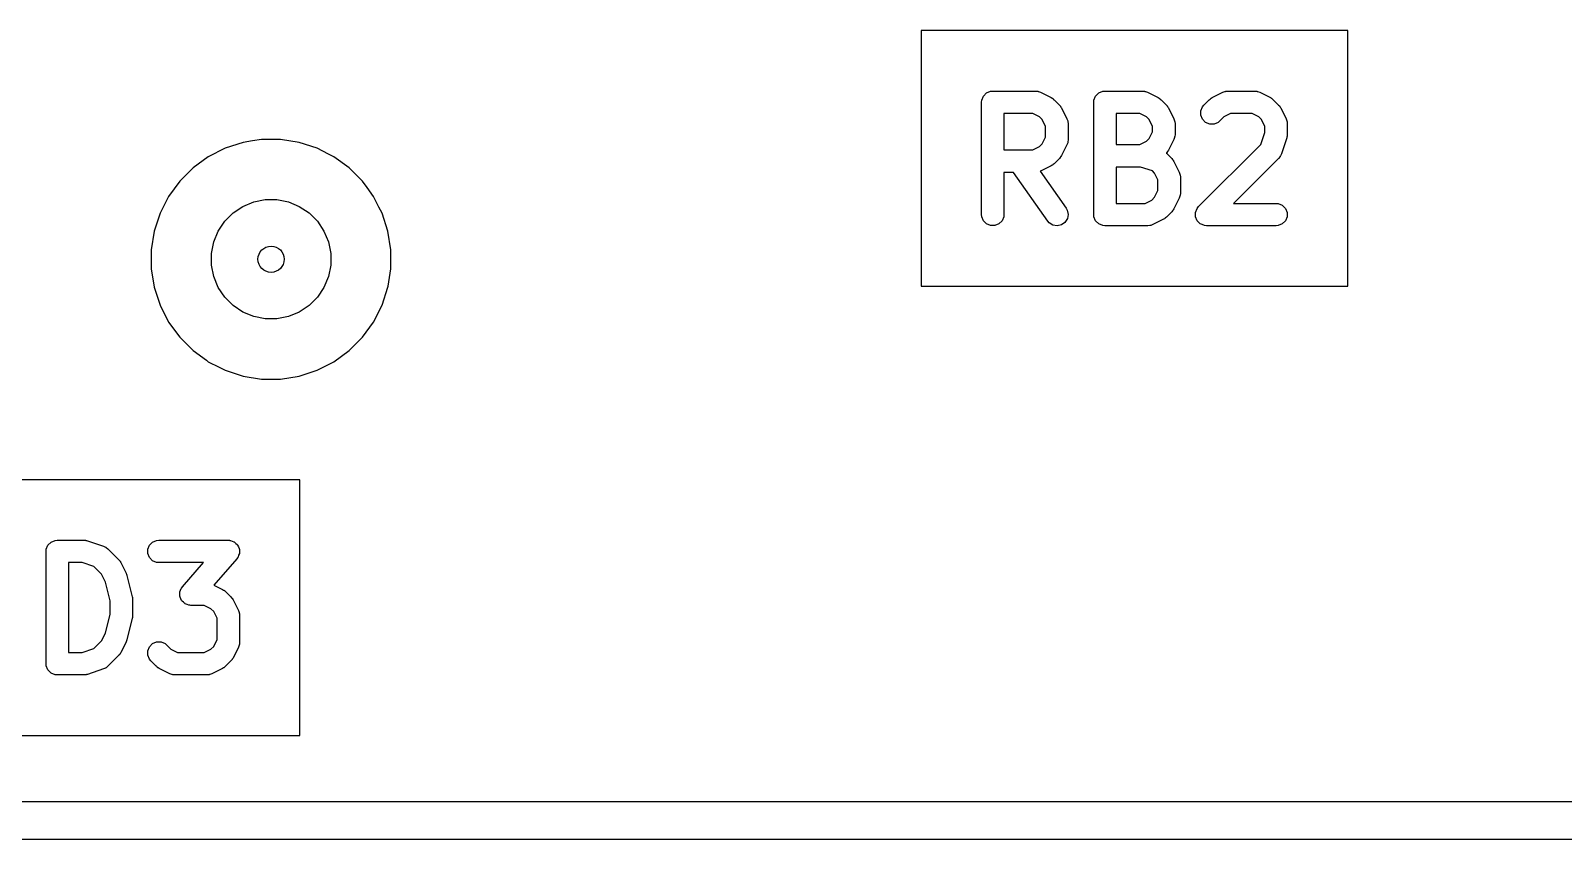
# Model space of a CAD drawing. Extents: x 20 to 124, y -124 to -20.
# Drawn here: x 88.29 to 108.77, y -124 to -113.2 of the extents above; entities that cross this region are included whole.
import ezdxf

# ---------------------------------------------------------------- set-up
doc = ezdxf.new("R2010")
doc.units = 0
doc.layers.add('BLACK', color=7, linetype='CONTINUOUS')
doc.layers.add('WHITE', color=7, linetype='CONTINUOUS')

msp = doc.modelspace()

# ---------------------------------------------------------------- linework, layer by layer
at = {"layer": 'BLACK', "linetype": 'CONTINUOUS'}
for p, q in [((105.885797, -113.196103), (100.187357, -113.196103)), ((100.187357, -113.196103), (100.187357, -116.611655)), ((105.885797, -116.611655), (105.885797, -113.196103)), ((100.995739, -114.124064), (101.018137, -114.069992)), ((101.018137, -114.069992), (101.059521, -114.028608)), ((101.059521, -114.028608), (101.113593, -114.00621)), ((101.113593, -114.00621), (101.142857, -114.003328)), ((101.142857, -114.003328), (101.714286, -114.003328)), ((101.714286, -114.003328), (101.74355, -114.00621)), ((101.74355, -114.00621), (101.74853, -114.008273)), ((101.74853, -114.008273), (101.753905, -114.008655)), ((101.753905, -114.008655), (101.781368, -114.019164)), ((101.781368, -114.019164), (101.924225, -114.090593)), ((102.495739, -114.124064), (102.518137, -114.069992)), ((102.518137, -114.069992), (102.559521, -114.028608)), ((102.559521, -114.028608), (102.613593, -114.00621)), ((102.613593, -114.00621), (102.642857, -114.003328)), ((102.642857, -114.003328), (103.142857, -114.003328)), ((103.142857, -114.003328), (103.172121, -114.00621)), ((103.172121, -114.00621), (103.177098, -114.008271)), ((103.177098, -114.008271), (103.182476, -114.008654)), ((103.182476, -114.008654), (103.209939, -114.019164)), ((103.209939, -114.019164), (103.352797, -114.090593)), ((104.075775, -114.090593), (104.218633, -114.019164)), ((104.218633, -114.019164), (104.246096, -114.008654)), ((104.246096, -114.008654), (104.251473, -114.008271)), ((104.251473, -114.008271), (104.256451, -114.00621)), ((104.256451, -114.00621), (104.285715, -114.003328)), ((104.285715, -114.003328), (104.642857, -114.003328)), ((104.642857, -114.003328), (104.672121, -114.00621)), ((104.672121, -114.00621), (104.677098, -114.008271)), ((104.677098, -114.008271), (104.682476, -114.008654)), ((104.682476, -114.008654), (104.709939, -114.019164)), ((104.709939, -114.019164), (104.852797, -114.090593)), ((100.992857, -114.153328), (100.995739, -114.124064)), ((100.992857, -115.653328), (100.992857, -114.153328)), ((101.924225, -114.090593), (101.93682, -114.098521)), ((101.93682, -114.098521), (101.940477, -114.100036)), ((101.940477, -114.100036), (101.944594, -114.103415)), ((101.944594, -114.103415), (101.949111, -114.106258)), ((101.949111, -114.106258), (101.951708, -114.109252)), ((101.951708, -114.109252), (101.963208, -114.11869)), ((101.963208, -114.11869), (102.034637, -114.190118)), ((102.034637, -114.190118), (102.044079, -114.201623)), ((102.044079, -114.201623), (102.047071, -114.204218)), ((102.047071, -114.204218), (102.04991, -114.208728)), ((102.04991, -114.208728), (102.053292, -114.212849)), ((102.053292, -114.212849), (102.054807, -114.216508)), ((102.054807, -114.216508), (102.062736, -114.229103)), ((102.062736, -114.229103), (102.134164, -114.371961)), ((102.492857, -114.153328), (102.495739, -114.124064)), ((102.492857, -115.653328), (102.492857, -114.153328)), ((103.352797, -114.090593), (103.36539, -114.09852)), ((103.36539, -114.09852), (103.36905, -114.100036)), ((103.36905, -114.100036), (103.373169, -114.103417)), ((103.373169, -114.103417), (103.377683, -114.106258)), ((103.377683, -114.106258), (103.380279, -114.109251)), ((103.380279, -114.109251), (103.391781, -114.118691)), ((103.391781, -114.118691), (103.463209, -114.190119)), ((103.463209, -114.190119), (103.472649, -114.201621)), ((103.472649, -114.201621), (103.475642, -114.204217)), ((103.475642, -114.204217), (103.47848, -114.208726)), ((103.47848, -114.208726), (103.481864, -114.212849)), ((103.481864, -114.212849), (103.48338, -114.216511)), ((103.48338, -114.216511), (103.491307, -114.229103)), ((103.491307, -114.229103), (103.562736, -114.371959)), ((103.924311, -114.266922), (103.946708, -114.21285)), ((103.924311, -114.325448), (103.924311, -114.266922)), ((103.946708, -114.21285), (103.965363, -114.190119)), ((103.965363, -114.190119), (104.036791, -114.118691)), ((104.036791, -114.118691), (104.048293, -114.10925)), ((104.048293, -114.10925), (104.050889, -114.106258)), ((104.050889, -114.106258), (104.055398, -114.103419)), ((104.055398, -114.103419), (104.059521, -114.100036)), ((104.059521, -114.100036), (104.063183, -114.098519)), ((104.063183, -114.098519), (104.075775, -114.090593)), ((104.852797, -114.090593), (104.86539, -114.09852)), ((104.86539, -114.09852), (104.86905, -114.100036)), ((104.86905, -114.100036), (104.873169, -114.103417)), ((104.873169, -114.103417), (104.877683, -114.106258)), ((104.877683, -114.106258), (104.880279, -114.109251)), ((104.880279, -114.109251), (104.891781, -114.118691)), ((104.891781, -114.118691), (104.963209, -114.190119)), ((104.963209, -114.190119), (104.972649, -114.201621)), ((104.972649, -114.201621), (104.975642, -114.204217)), ((104.975642, -114.204217), (104.97848, -114.208726)), ((104.97848, -114.208726), (104.981864, -114.212849)), ((104.981864, -114.212849), (104.98338, -114.216511)), ((104.98338, -114.216511), (104.991307, -114.229103)), ((104.991307, -114.229103), (105.062736, -114.371959)), ((101.678876, -114.303328), (101.292857, -114.303328)), ((101.292857, -114.303328), (101.292857, -114.789042)), ((101.76829, -114.348035), (101.678876, -114.303328)), ((101.805294, -114.385039), (101.76829, -114.348035)), ((101.85, -114.474451), (101.805294, -114.385039)), ((101.85, -114.617918), (101.85, -114.474451)), ((102.134164, -114.371961), (102.144674, -114.399424)), ((102.144674, -114.399424), (102.145055, -114.404799)), ((102.145055, -114.404799), (102.147118, -114.409778)), ((102.147118, -114.409778), (102.15, -114.439042)), ((102.15, -114.439042), (102.15, -114.653328)), ((103.107447, -114.303328), (102.792857, -114.303328)), ((102.792857, -114.303328), (102.792857, -114.717614)), ((103.196861, -114.348035), (103.107447, -114.303328)), ((103.233865, -114.385039), (103.196861, -114.348035)), ((103.278572, -114.474452), (103.233865, -114.385039)), ((103.278572, -114.546489), (103.278572, -114.474452)), ((103.562736, -114.371959), (103.573245, -114.399423)), ((103.573245, -114.399423), (103.573626, -114.404797)), ((103.573626, -114.404797), (103.57569, -114.409778)), ((103.57569, -114.409778), (103.578572, -114.439042)), ((103.578572, -114.439042), (103.578572, -114.5819)), ((103.946708, -114.37952), (103.924311, -114.325448)), ((103.988094, -114.420906), (103.946708, -114.37952)), ((104.042166, -114.443303), (103.988094, -114.420906)), ((104.100692, -114.443303), (104.042166, -114.443303)), ((104.154764, -114.420906), (104.100692, -114.443303)), ((104.177495, -114.402251), (104.154764, -114.420906)), ((104.231711, -114.348035), (104.177495, -114.402251)), ((104.321125, -114.303328), (104.231711, -114.348035)), ((104.607447, -114.303328), (104.321125, -114.303328)), ((104.696861, -114.348035), (104.607447, -114.303328)), ((104.733865, -114.385039), (104.696861, -114.348035)), ((104.778572, -114.474452), (104.733865, -114.385039)), ((104.778572, -114.557559), (104.778572, -114.474452)), ((105.062736, -114.371959), (105.073245, -114.399423)), ((105.073245, -114.399423), (105.073626, -114.404797)), ((105.073626, -114.404797), (105.07569, -114.409778)), ((105.07569, -114.409778), (105.078572, -114.439042)), ((105.078572, -114.439042), (105.078572, -114.5819)), ((91.125214, -114.68891), (90.885616, -114.76676)), ((91.249626, -114.669205), (91.125214, -114.68891)), ((91.374038, -114.6495), (91.249626, -114.669205)), ((91.625962, -114.6495), (91.374038, -114.6495)), ((91.874779, -114.688909), (91.625962, -114.6495)), ((91.874785, -114.68891), (91.874779, -114.688909)), ((92.114383, -114.76676), (91.874785, -114.68891)), ((101.805293, -114.707331), (101.85, -114.617918)), ((102.145055, -114.68757), (102.144674, -114.692946)), ((102.147118, -114.682592), (102.145055, -114.68757)), ((102.15, -114.653328), (102.147118, -114.682592)), ((103.107447, -114.717614), (103.196861, -114.672907)), ((103.196861, -114.672907), (103.233865, -114.635902)), ((103.233865, -114.635902), (103.278572, -114.546489)), ((103.562736, -114.648983), (103.491307, -114.791839)), ((103.573245, -114.621519), (103.562736, -114.648983)), ((103.573626, -114.616144), (103.573245, -114.621519)), ((103.57569, -114.611164), (103.573626, -114.616144)), ((103.578572, -114.5819), (103.57569, -114.611164)), ((104.726038, -114.715157), (104.778572, -114.557559)), ((105.070874, -114.629335), (104.999445, -114.84362)), ((105.074173, -114.614825), (105.070874, -114.629335)), ((105.07569, -114.611164), (105.074173, -114.614825)), ((105.076212, -114.605855), (105.07569, -114.611164)), ((105.077394, -114.600661), (105.076212, -114.605855)), ((105.078572, -114.5819), (105.077113, -114.596711)), ((105.077113, -114.596711), (105.077394, -114.600661)), ((90.661151, -114.881132), (90.45735, -115.029201)), ((90.885616, -114.76676), (90.661151, -114.881132)), ((92.268747, -114.845413), (92.114383, -114.76676)), ((92.338845, -114.88113), (92.268747, -114.845413)), ((92.338847, -114.881131), (92.338845, -114.88113)), ((92.338848, -114.881132), (92.338847, -114.881131)), ((92.542649, -115.029201), (92.338848, -114.881132)), ((101.292857, -114.789042), (101.678876, -114.789042)), ((101.678876, -114.789042), (101.768288, -114.744336)), ((101.768288, -114.744336), (101.805293, -114.707331)), ((102.044079, -114.890746), (102.034638, -114.902251)), ((102.047071, -114.888152), (102.044079, -114.890746)), ((102.049909, -114.883642), (102.047071, -114.888152)), ((102.053293, -114.87952), (102.049909, -114.883642)), ((102.054809, -114.875858), (102.053293, -114.87952)), ((102.062736, -114.863267), (102.054809, -114.875858)), ((102.134164, -114.720409), (102.062736, -114.863267)), ((102.144674, -114.692946), (102.134164, -114.720409)), ((102.792857, -114.717614), (103.107447, -114.717614)), ((103.463209, -114.830823), (103.462026, -114.832005)), ((103.462026, -114.832005), (103.463209, -114.832976)), ((103.472649, -114.81932), (103.463209, -114.830823)), ((103.463209, -114.832976), (103.534638, -114.904405)), ((103.475642, -114.816725), (103.472649, -114.81932)), ((103.47848, -114.812215), (103.475642, -114.816725)), ((103.481864, -114.808093), (103.47848, -114.812215)), ((103.48338, -114.80443), (103.481864, -114.808093)), ((103.491307, -114.791839), (103.48338, -114.80443)), ((103.893934, -115.547262), (104.726038, -114.715157)), ((104.981864, -114.879521), (104.963209, -114.902251)), ((104.983927, -114.874539), (104.981864, -114.879521)), ((104.987457, -114.87047), (104.983927, -114.874539)), ((104.999445, -114.84362), (104.987457, -114.87047)), ((90.457345, -115.029205), (90.279205, -115.207345)), ((90.45735, -115.029201), (90.457345, -115.029205)), ((92.542654, -115.029205), (92.542649, -115.029201)), ((92.720794, -115.207345), (92.542654, -115.029205)), ((101.421902, -115.089042), (101.292857, -115.089042)), ((101.292857, -115.089042), (101.292857, -115.653328)), ((101.877115, -115.739347), (101.421902, -115.089042)), ((101.781368, -115.073206), (101.777933, -115.07452)), ((101.777933, -115.07452), (102.122885, -115.567309)), ((101.924225, -115.001778), (101.781368, -115.073206)), ((101.936818, -114.99385), (101.924225, -115.001778)), ((101.940478, -114.992335), (101.936818, -114.99385)), ((101.944597, -114.988953), (101.940478, -114.992335)), ((101.949111, -114.986113), (101.944597, -114.988953)), ((101.951707, -114.983119), (101.949111, -114.986113)), ((101.963209, -114.97368), (101.951707, -114.983119)), ((102.034638, -114.902251), (101.963209, -114.97368)), ((103.118514, -115.017614), (102.792857, -115.017614)), ((102.792857, -115.017614), (102.792857, -115.503328)), ((103.276116, -115.070147), (103.118514, -115.017614)), ((103.305293, -115.099324), (103.276116, -115.070147)), ((103.35, -115.188737), (103.305293, -115.099324)), ((103.534638, -114.904405), (103.544079, -114.915909)), ((103.544079, -114.915909), (103.547071, -114.918504)), ((103.547071, -114.918504), (103.549909, -114.923013)), ((103.549909, -114.923013), (103.553293, -114.927136)), ((103.553293, -114.927136), (103.554809, -114.930797)), ((103.554809, -114.930797), (103.562736, -114.943389)), ((103.562736, -114.943389), (103.634164, -115.086247)), ((103.634164, -115.086247), (103.644674, -115.11371)), ((104.963209, -114.902251), (104.362132, -115.503328)), ((90.279201, -115.20735), (90.131132, -115.411151)), ((90.279205, -115.207345), (90.279201, -115.20735)), ((92.720798, -115.20735), (92.720794, -115.207345)), ((92.782776, -115.292656), (92.720798, -115.20735)), ((92.86887, -115.411155), (92.782776, -115.292656)), ((103.35, -115.332204), (103.35, -115.188737)), ((103.644674, -115.11371), (103.645055, -115.119085)), ((103.645055, -115.119085), (103.647118, -115.124064)), ((103.647118, -115.124064), (103.65, -115.153328)), ((103.65, -115.153328), (103.65, -115.367614)), ((90.131132, -115.411151), (90.01676, -115.635616)), ((91.122883, -115.544463), (91.267772, -115.484448)), ((91.267772, -115.484448), (91.421586, -115.453852)), ((91.421586, -115.453852), (91.578414, -115.453852)), ((91.578414, -115.453852), (91.732228, -115.484448)), ((91.732228, -115.484448), (91.877117, -115.544463)), ((92.941747, -115.554184), (92.86887, -115.411155)), ((102.792857, -115.503328), (103.178876, -115.503328)), ((103.178876, -115.503328), (103.268288, -115.458622)), ((103.268288, -115.458622), (103.305293, -115.421617)), ((103.305293, -115.421617), (103.35, -115.332204)), ((103.634164, -115.434695), (103.562736, -115.577553)), ((103.644674, -115.407232), (103.634164, -115.434695)), ((103.645055, -115.401856), (103.644674, -115.407232)), ((103.647118, -115.396878), (103.645055, -115.401856)), ((103.65, -115.367614), (103.647118, -115.396878)), ((104.362132, -115.503328), (104.928572, -115.503328)), ((104.928572, -115.503328), (104.957836, -115.50621)), ((104.957836, -115.50621), (105.011908, -115.528608)), ((90.01676, -115.635616), (89.93891, -115.875214)), ((90.881592, -115.742485), (90.992485, -115.631592)), ((90.992485, -115.631592), (91.122883, -115.544463)), ((91.877117, -115.544463), (92.007515, -115.631592)), ((92.007515, -115.631592), (92.118408, -115.742485)), ((92.983239, -115.635616), (92.941747, -115.554184)), ((92.983239, -115.635618), (92.983239, -115.635616)), ((92.983241, -115.635621), (92.983239, -115.635618)), ((93.06109, -115.875215), (92.983241, -115.635621)), ((100.995739, -115.682592), (100.992857, -115.653328)), ((101.018137, -115.736664), (100.995739, -115.682592)), ((101.289975, -115.682592), (101.267577, -115.736664)), ((101.292857, -115.653328), (101.289975, -115.682592)), ((102.139794, -115.707713), (102.108341, -115.75707)), ((102.122885, -115.567309), (102.137306, -115.592935)), ((102.137306, -115.592935), (102.149965, -115.650077)), ((102.149965, -115.650077), (102.139794, -115.707713)), ((102.495739, -115.682591), (102.492857, -115.653328)), ((102.495739, -115.682592), (102.495739, -115.682591)), ((102.518137, -115.736664), (102.495739, -115.682592)), ((103.436818, -115.708136), (103.424225, -115.716064)), ((103.440478, -115.706621), (103.436818, -115.708136)), ((103.444597, -115.703239), (103.440478, -115.706621)), ((103.449111, -115.700399), (103.444597, -115.703239)), ((103.451707, -115.697405), (103.449111, -115.700399)), ((103.463209, -115.687966), (103.451707, -115.697405)), ((103.534638, -115.616537), (103.463209, -115.687966)), ((103.544079, -115.605032), (103.534638, -115.616537)), ((103.547071, -115.602438), (103.544079, -115.605032)), ((103.549909, -115.597928), (103.547071, -115.602438)), ((103.553293, -115.593806), (103.549909, -115.597928)), ((103.554809, -115.590144), (103.553293, -115.593806)), ((103.562736, -115.577553), (103.554809, -115.590144)), ((103.852882, -115.624065), (103.875279, -115.569993)), ((103.852882, -115.682591), (103.852882, -115.624065)), ((103.875279, -115.736663), (103.852882, -115.682591)), ((103.875279, -115.569993), (103.893934, -115.547262)), ((105.011908, -115.528608), (105.053292, -115.569992)), ((105.053292, -115.569992), (105.07569, -115.624064)), ((105.07569, -115.682592), (105.053292, -115.736664)), ((105.07569, -115.624064), (105.07569, -115.682592)), ((89.93891, -115.875214), (89.8995, -116.124038)), ((90.734448, -116.017772), (90.794463, -115.872883)), ((90.794463, -115.872883), (90.881592, -115.742485)), ((92.118408, -115.742485), (92.205537, -115.872883)), ((92.205537, -115.872883), (92.265552, -116.017772)), ((93.1005, -116.124038), (93.06109, -115.875215)), ((101.059521, -115.778048), (101.018137, -115.736664)), ((101.113593, -115.800446), (101.059521, -115.778048)), ((101.172121, -115.800446), (101.113593, -115.800446)), ((101.226193, -115.778048), (101.172121, -115.800446)), ((101.267577, -115.736664), (101.226193, -115.778048)), ((101.896258, -115.761669), (101.877115, -115.739347)), ((101.945615, -115.793122), (101.896258, -115.761669)), ((102.003251, -115.803293), (101.945615, -115.793122)), ((102.060393, -115.790634), (102.003251, -115.803293)), ((102.108341, -115.75707), (102.060393, -115.790634)), ((102.559521, -115.778048), (102.518137, -115.736664)), ((102.613593, -115.800446), (102.559521, -115.778048)), ((102.642857, -115.803328), (102.613593, -115.800446)), ((103.214286, -115.803328), (102.642857, -115.803328)), ((103.24355, -115.800446), (103.214286, -115.803328)), ((103.248528, -115.798383), (103.24355, -115.800446)), ((103.253904, -115.798002), (103.248528, -115.798383)), ((103.281368, -115.787492), (103.253904, -115.798002)), ((103.424225, -115.716064), (103.281368, -115.787492)), ((103.916665, -115.778049), (103.875279, -115.736663)), ((103.939463, -115.787492), (103.916665, -115.778049)), ((103.970736, -115.800446), (103.939463, -115.787492)), ((104, -115.803328), (103.970736, -115.800446)), ((104.928572, -115.803328), (104, -115.803328)), ((104.957836, -115.800446), (104.928572, -115.803328)), ((105.011908, -115.778048), (104.957836, -115.800446)), ((105.053292, -115.736664), (105.011908, -115.778048)), ((89.8995, -116.124038), (89.8995, -116.375961)), ((90.703852, -116.171586), (90.734448, -116.017772)), ((92.265552, -116.017772), (92.296148, -116.171586)), ((93.1005, -116.375962), (93.1005, -116.124038)), ((90.703852, -116.328414), (90.703852, -116.171586)), ((90.734448, -116.482228), (90.703852, -116.328414)), ((92.296148, -116.328414), (92.265552, -116.482228)), ((92.296148, -116.171586), (92.296148, -116.328414)), ((89.8995, -116.375961), (89.93891, -116.624785)), ((90.794463, -116.627117), (90.734448, -116.482228)), ((92.265552, -116.482228), (92.205537, -116.627117)), ((93.06317, -116.611655), (93.1005, -116.375962)), ((89.93891, -116.624785), (90.01676, -116.864383)), ((90.881592, -116.757515), (90.794463, -116.627117)), ((92.205537, -116.627117), (92.118408, -116.757515)), ((92.983241, -116.864379), (93.06109, -116.624785)), ((93.06109, -116.624785), (93.06317, -116.611655)), ((100.187357, -116.611655), (105.885797, -116.611655)), ((90.01676, -116.864383), (90.131132, -117.088848)), ((90.992485, -116.868408), (90.881592, -116.757515)), ((91.122883, -116.955537), (90.992485, -116.868408)), ((92.007515, -116.868408), (91.877117, -116.955537)), ((92.118408, -116.757515), (92.007515, -116.868408)), ((92.86887, -117.088845), (92.983241, -116.864379)), ((90.131132, -117.088848), (90.279201, -117.292649)), ((91.267772, -117.015552), (91.122883, -116.955537)), ((91.421586, -117.046148), (91.267772, -117.015552)), ((91.578414, -117.046148), (91.421586, -117.046148)), ((91.732228, -117.015552), (91.578414, -117.046148)), ((91.877117, -116.955537), (91.732228, -117.015552)), ((92.720793, -117.292656), (92.86887, -117.088845)), ((90.279201, -117.292649), (90.279205, -117.292654)), ((90.279205, -117.292654), (90.457345, -117.470794)), ((92.542656, -117.470793), (92.720793, -117.292656)), ((90.457345, -117.470794), (90.45735, -117.470798)), ((90.45735, -117.470798), (90.635117, -117.599952)), ((92.338845, -117.61887), (92.542656, -117.470793)), ((90.635117, -117.599952), (90.661155, -117.61887)), ((90.661155, -117.61887), (90.804184, -117.691747)), ((90.804184, -117.691747), (90.885616, -117.733239)), ((90.885616, -117.733239), (90.885618, -117.733239)), ((90.885618, -117.733239), (90.885621, -117.733241)), ((90.885621, -117.733241), (91.125215, -117.81109)), ((91.874785, -117.81109), (92.114379, -117.733241)), ((92.114379, -117.733241), (92.338845, -117.61887)), ((91.125215, -117.81109), (91.374038, -117.8505)), ((91.374038, -117.8505), (91.374039, -117.8505)), ((91.374039, -117.8505), (91.625961, -117.8505)), ((91.625961, -117.8505), (91.625962, -117.8505)), ((91.625962, -117.8505), (91.874785, -117.81109)), ((91.885797, -119.196103), (86.113225, -119.196103)), ((91.885797, -122.610553), (91.885797, -119.196103)), ((88.559521, -120.028608), (88.613593, -120.00621)), ((88.613593, -120.00621), (88.642857, -120.003328)), ((88.642857, -120.003328), (89, -120.003328)), ((89, -120.003328), (89.014811, -120.004786)), ((89.014811, -120.004786), (89.018761, -120.004506)), ((89.018761, -120.004506), (89.023955, -120.005687)), ((89.023955, -120.005687), (89.029264, -120.00621)), ((89.029264, -120.00621), (89.032926, -120.007727)), ((89.032926, -120.007727), (89.047434, -120.011026)), ((89.047434, -120.011026), (89.26172, -120.082454)), ((89.916664, -120.028608), (89.970736, -120.00621)), ((89.970736, -120.00621), (90, -120.003328)), ((90, -120.003328), (90.928572, -120.003328)), ((90.928572, -120.003328), (90.944049, -120.004852)), ((90.944049, -120.004852), (90.947984, -120.00459)), ((90.947984, -120.00459), (90.950694, -120.005506)), ((90.950694, -120.005506), (90.957836, -120.00621)), ((90.957836, -120.00621), (90.98035, -120.015536)), ((90.98035, -120.015536), (91.003426, -120.02334)), ((88.492857, -120.153328), (88.495739, -120.124064)), ((88.492857, -121.653328), (88.492857, -120.153328)), ((88.495739, -120.124064), (88.518137, -120.069992)), ((88.518137, -120.069992), (88.559521, -120.028608)), ((89.26172, -120.082454), (89.288571, -120.094443)), ((89.288571, -120.094443), (89.292641, -120.097973)), ((89.292641, -120.097973), (89.297621, -120.100036)), ((89.297621, -120.100036), (89.320352, -120.118691)), ((89.320352, -120.118691), (89.463209, -120.261548)), ((89.852882, -120.124064), (89.87528, -120.069992)), ((89.852882, -120.182592), (89.852882, -120.124064)), ((89.87528, -120.236664), (89.852882, -120.182592)), ((89.87528, -120.069992), (89.916664, -120.028608)), ((91.003426, -120.02334), (91.007233, -120.026671)), ((91.007233, -120.026671), (91.011908, -120.028608)), ((91.011908, -120.028608), (91.029137, -120.045837)), ((91.029137, -120.045837), (91.047473, -120.061881)), ((91.047473, -120.061881), (91.049715, -120.066415)), ((91.049715, -120.066415), (91.053292, -120.069992)), ((91.053292, -120.069992), (91.062618, -120.092508)), ((91.066365, -120.205103), (91.05856, -120.228183)), ((91.062618, -120.092508), (91.073417, -120.114344)), ((91.07569, -120.182592), (91.066365, -120.205103)), ((91.073417, -120.114344), (91.073753, -120.119388)), ((91.073753, -120.119388), (91.07569, -120.124064)), ((91.07569, -120.124064), (91.07569, -120.148439)), ((91.07569, -120.148439), (91.07731, -120.17274)), ((91.07731, -120.17274), (91.07569, -120.17753)), ((91.07569, -120.17753), (91.07569, -120.182592)), ((88.97566, -120.303328), (88.792857, -120.303328)), ((88.792857, -120.303328), (88.792857, -121.503328)), ((89.133258, -120.355861), (88.97566, -120.303328)), ((89.233865, -120.456468), (89.133258, -120.355861)), ((89.463209, -120.261548), (89.472649, -120.27305)), ((89.472649, -120.27305), (89.475642, -120.275646)), ((89.475642, -120.275646), (89.47848, -120.280155)), ((89.47848, -120.280155), (89.481864, -120.284278)), ((89.481864, -120.284278), (89.48338, -120.28794)), ((89.48338, -120.28794), (89.491307, -120.300532)), ((89.491307, -120.300532), (89.562736, -120.443388)), ((89.916664, -120.278048), (89.87528, -120.236664)), ((89.970736, -120.300446), (89.916664, -120.278048)), ((90, -120.303328), (89.970736, -120.300446)), ((90.598007, -120.303328), (90, -120.303328)), ((90.315685, -120.625981), (90.598007, -120.303328)), ((91.041458, -120.252104), (90.734524, -120.602886)), ((91.050501, -120.239454), (91.041458, -120.252104)), ((91.053292, -120.236664), (91.050501, -120.239454)), ((91.054387, -120.234019), (91.053292, -120.236664)), ((91.05856, -120.228183), (91.054387, -120.234019)), ((89.287044, -120.562827), (89.233865, -120.456468)), ((89.35, -120.814648), (89.287044, -120.562827)), ((89.562736, -120.443388), (89.563555, -120.44553)), ((89.563555, -120.44553), (89.5642, -120.4464)), ((89.5642, -120.4464), (89.568584, -120.458671)), ((89.568584, -120.458671), (89.573245, -120.470852)), ((89.573245, -120.470852), (89.573321, -120.471932)), ((89.573321, -120.471932), (89.574093, -120.474091)), ((89.574093, -120.474091), (89.645521, -120.759805)), ((90.306641, -120.638631), (90.315685, -120.625981)), ((90.734524, -120.602886), (90.852797, -120.662021)), ((89.35, -120.992007), (89.35, -120.814648)), ((89.645521, -120.759805), (89.64627, -120.764876)), ((89.64627, -120.764876), (89.647118, -120.766921)), ((89.647118, -120.766921), (89.648203, -120.777943)), ((89.648203, -120.777943), (89.649823, -120.788894)), ((89.649823, -120.788894), (89.649497, -120.791081)), ((89.649497, -120.791081), (89.65, -120.796185)), ((89.65, -120.796185), (89.65, -121.010471)), ((90.279833, -120.705345), (90.281454, -120.700552)), ((90.281454, -120.729654), (90.279833, -120.705345)), ((90.281454, -120.695493), (90.290777, -120.672984)), ((90.281454, -120.700552), (90.281454, -120.695493)), ((90.281454, -120.754021), (90.281454, -120.729654)), ((90.28339, -120.758696), (90.281454, -120.754021)), ((90.283727, -120.763741), (90.28339, -120.758696)), ((90.294525, -120.785576), (90.283727, -120.763741)), ((90.290777, -120.672984), (90.298584, -120.649903)), ((90.303852, -120.808093), (90.294525, -120.785576)), ((90.298584, -120.649903), (90.302755, -120.644066)), ((90.302755, -120.644066), (90.303852, -120.641421)), ((90.303852, -120.641421), (90.306641, -120.638631)), ((90.307428, -120.811669), (90.303852, -120.808093)), ((90.309671, -120.816204), (90.307428, -120.811669)), ((90.328006, -120.832247), (90.309671, -120.816204)), ((90.345236, -120.849477), (90.328006, -120.832247)), ((90.852797, -120.662021), (90.865391, -120.669949)), ((90.865391, -120.669949), (90.869051, -120.671465)), ((90.869051, -120.671465), (90.873171, -120.674846)), ((90.873171, -120.674846), (90.877682, -120.677686)), ((90.877682, -120.677686), (90.880276, -120.680677)), ((90.880276, -120.680677), (90.891782, -120.69012)), ((90.891782, -120.69012), (90.96321, -120.761549)), ((90.96321, -120.761549), (90.972648, -120.773049)), ((90.972648, -120.773049), (90.975642, -120.775646)), ((90.975642, -120.775646), (90.978482, -120.780158)), ((90.978482, -120.780158), (90.981864, -120.784279)), ((90.981864, -120.784279), (90.983379, -120.787938)), ((90.983379, -120.787938), (90.991307, -120.800532)), ((90.991307, -120.800532), (91.062736, -120.943388)), ((89.287044, -121.243828), (89.35, -120.992007)), ((89.648203, -121.028712), (89.647118, -121.039735)), ((89.649823, -121.017762), (89.648203, -121.028712)), ((89.65, -121.010471), (89.649497, -121.015574)), ((89.649497, -121.015574), (89.649823, -121.017762)), ((90.34991, -120.851413), (90.345236, -120.849477)), ((90.353718, -120.854745), (90.34991, -120.851413)), ((90.376799, -120.862551), (90.353718, -120.854745)), ((90.399308, -120.871875), (90.376799, -120.862551)), ((90.406445, -120.872577), (90.399308, -120.871875)), ((90.40916, -120.873496), (90.406445, -120.872577)), ((90.413099, -120.873233), (90.40916, -120.873496)), ((90.428572, -120.874757), (90.413099, -120.873233)), ((90.607448, -120.874757), (90.428572, -120.874757)), ((90.696861, -120.919463), (90.607448, -120.874757)), ((90.733864, -120.956467), (90.696861, -120.919463)), ((90.778572, -121.045881), (90.733864, -120.956467)), ((91.062736, -120.943388), (91.073245, -120.970852)), ((91.073245, -120.970852), (91.073626, -120.976226)), ((91.073626, -120.976226), (91.07569, -120.981207)), ((91.07569, -120.981207), (91.078572, -121.010471)), ((91.078572, -121.010471), (91.078572, -121.367614)), ((89.233865, -121.350188), (89.287044, -121.243828)), ((89.645521, -121.046851), (89.574093, -121.332565)), ((89.64627, -121.041779), (89.645521, -121.046851)), ((89.647118, -121.039735), (89.64627, -121.041779)), ((90.778572, -121.332203), (90.778572, -121.045881)), ((89.133259, -121.450794), (89.233865, -121.350188)), ((89.562736, -121.363268), (89.491307, -121.506124)), ((89.563555, -121.361125), (89.562736, -121.363268)), ((89.5642, -121.360256), (89.563555, -121.361125)), ((89.568584, -121.347984), (89.5642, -121.360256)), ((89.573245, -121.335804), (89.568584, -121.347984)), ((89.573321, -121.334723), (89.573245, -121.335804)), ((89.574093, -121.332565), (89.573321, -121.334723)), ((89.852882, -121.481208), (89.875279, -121.427136)), ((89.875279, -121.427136), (89.916665, -121.38575)), ((89.916665, -121.38575), (89.970737, -121.363353)), ((89.970737, -121.363353), (90.029263, -121.363353)), ((90.029263, -121.363353), (90.083335, -121.38575)), ((90.083335, -121.38575), (90.106066, -121.404405)), ((90.106066, -121.404405), (90.160282, -121.458621)), ((90.696861, -121.458621), (90.733864, -121.421617)), ((90.733864, -121.421617), (90.778572, -121.332203)), ((91.062736, -121.434697), (90.991307, -121.577553)), ((91.073245, -121.407233), (91.062736, -121.434697)), ((91.073626, -121.401858), (91.073245, -121.407233)), ((91.07569, -121.396878), (91.073626, -121.401858)), ((91.078572, -121.367614), (91.07569, -121.396878)), ((88.495739, -121.682592), (88.492857, -121.653328)), ((88.792857, -121.503328), (88.975657, -121.503328)), ((88.975657, -121.503328), (89.133259, -121.450794)), ((89.463209, -121.545108), (89.320352, -121.687966)), ((89.472647, -121.533606), (89.463209, -121.545108)), ((89.475642, -121.53101), (89.472647, -121.533606)), ((89.478482, -121.526496), (89.475642, -121.53101)), ((89.481864, -121.522377), (89.478482, -121.526496)), ((89.483379, -121.518717), (89.481864, -121.522377)), ((89.491307, -121.506124), (89.483379, -121.518717)), ((89.852882, -121.539734), (89.852882, -121.481208)), ((89.875279, -121.593806), (89.852882, -121.539734)), ((89.893934, -121.616537), (89.875279, -121.593806)), ((89.965363, -121.687966), (89.893934, -121.616537)), ((90.160282, -121.458621), (90.249696, -121.503328)), ((90.249696, -121.503328), (90.607448, -121.503328)), ((90.607448, -121.503328), (90.696861, -121.458621)), ((90.96321, -121.616536), (90.891782, -121.687965)), ((90.972648, -121.605035), (90.96321, -121.616536)), ((90.975642, -121.602439), (90.972648, -121.605035)), ((90.978482, -121.597926), (90.975642, -121.602439)), ((90.981864, -121.593806), (90.978482, -121.597926)), ((90.983379, -121.590146), (90.981864, -121.593806)), ((90.991307, -121.577553), (90.983379, -121.590146)), ((88.518137, -121.736664), (88.495739, -121.682592)), ((88.559521, -121.778048), (88.518137, -121.736664)), ((88.613593, -121.800446), (88.559521, -121.778048)), ((88.642857, -121.803328), (88.613593, -121.800446)), ((89, -121.803328), (88.642857, -121.803328)), ((89.014805, -121.801869), (89, -121.803328)), ((89.01876, -121.802151), (89.014805, -121.801869)), ((89.023961, -121.800968), (89.01876, -121.802151)), ((89.029264, -121.800446), (89.023961, -121.800968)), ((89.032921, -121.79893), (89.029264, -121.800446)), ((89.047434, -121.795631), (89.032921, -121.79893)), ((89.26172, -121.724203), (89.047434, -121.795631)), ((89.288571, -121.712215), (89.26172, -121.724203)), ((89.292642, -121.708683), (89.288571, -121.712215)), ((89.297622, -121.706621), (89.292642, -121.708683)), ((89.320352, -121.687966), (89.297622, -121.706621)), ((89.976867, -121.697407), (89.965363, -121.687966)), ((89.979462, -121.700399), (89.976867, -121.697407)), ((89.983971, -121.703237), (89.979462, -121.700399)), ((89.988094, -121.706621), (89.983971, -121.703237)), ((89.991755, -121.708137), (89.988094, -121.706621)), ((90.004347, -121.716064), (89.991755, -121.708137)), ((90.147205, -121.787492), (90.004347, -121.716064)), ((90.174668, -121.798002), (90.147205, -121.787492)), ((90.180043, -121.798383), (90.174668, -121.798002)), ((90.185022, -121.800446), (90.180043, -121.798383)), ((90.214286, -121.803328), (90.185022, -121.800446)), ((90.642857, -121.803328), (90.214286, -121.803328)), ((90.672121, -121.800446), (90.642857, -121.803328)), ((90.677099, -121.798383), (90.672121, -121.800446)), ((90.682475, -121.798002), (90.677099, -121.798383)), ((90.709938, -121.787492), (90.682475, -121.798002)), ((90.852797, -121.716064), (90.709938, -121.787492)), ((90.865391, -121.708135), (90.852797, -121.716064)), ((90.869051, -121.70662), (90.865391, -121.708135)), ((90.873171, -121.703238), (90.869051, -121.70662)), ((90.877682, -121.700399), (90.873171, -121.703238)), ((90.880276, -121.697407), (90.877682, -121.700399)), ((90.891782, -121.687965), (90.880276, -121.697407)), ((86.113225, -122.610553), (91.885797, -122.610553)), ((123.3755, -123.4995), (20.6245, -123.4995))]:
    msp.add_line(p, q, dxfattribs=at)
at = {"layer": 'BLACK'}
msp.add_circle((91.5, -116.25), 0.175, dxfattribs=at)
at = {"layer": 'WHITE', "linetype": 'CONTINUOUS'}
msp.add_line((124, -124), (20, -124), dxfattribs=at)
at = {"layer": 'WHITE'}
msp.add_circle((91.5, -116.25), 0.175, dxfattribs=at)

doc.saveas('drawing.dxf')
